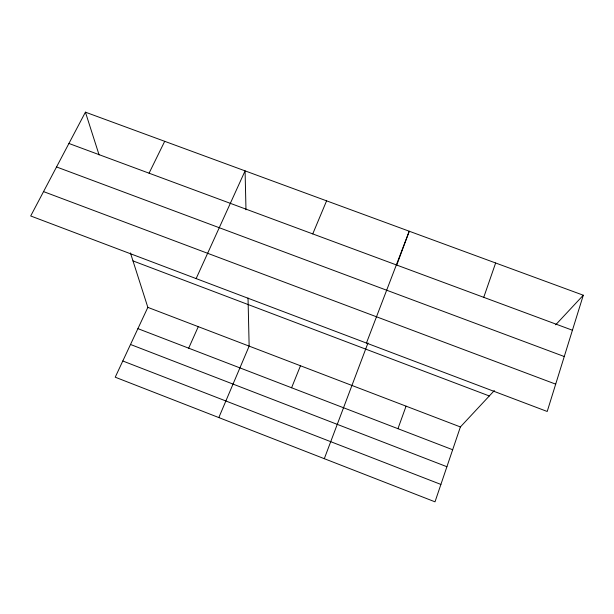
<?xml version="1.0" encoding="UTF-8"?>
<svg xmlns="http://www.w3.org/2000/svg" width="614" height="614" viewBox="0 0 614 614"><rect width="100%" height="100%" fill="white"/><g stroke="black" fill="none" stroke-linecap="round" stroke-linejoin="round"><path stroke-width="0.92" d="M583.3 295.219L547.204 411.48L30.7 215.974L85.423 112.17L583.3 295.219L555.678 324.821M494.354 390.542L460.393 426.945L435.004 501.83L115.225 377.196L147.844 307.368L130.429 252.914M483.74 297.329L495.636 262.992M397.949 428.695L406.069 406.161M368.001 342.904L324.307 458.681M396.575 265.54L409.246 231.225L366.435 343.057M291.589 387.772L300.469 365.76M312.749 233.911L326.594 200.839M218.822 417.574L249.146 346.127L248.033 298.005M188.682 348.176L198.276 326.663M196.135 278.595L245.086 170.876L245.984 209.811M149.064 173.194L164.706 141.32M68.929 143.469L572.432 330.232M56.542 166.954L564.266 356.527M43.548 191.606L555.693 384.149M132.985 260.904L489.297 395.961M147.844 307.368L460.393 426.945M137.904 328.636L452.664 449.74M130.506 344.477L446.908 466.724M122.792 360.986L440.898 484.431M85.423 112.17L99.092 154.905"/></g></svg>
